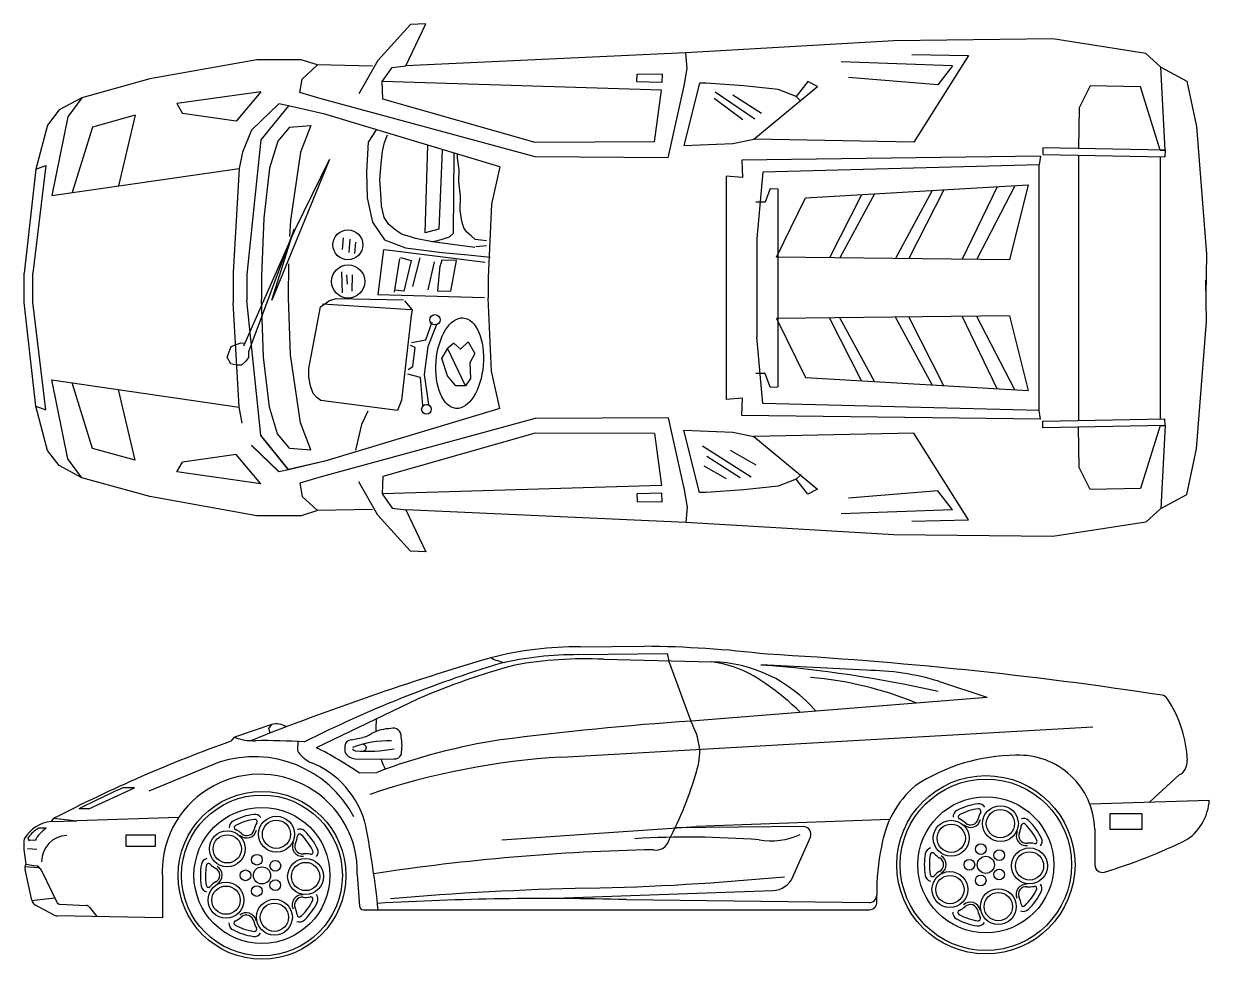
# Model space of a CAD drawing. Header units: millimetres. Extents: x -479 to 250, y -154 to 199.
# Drawn here: x -479 to -31.1, y -153.9 to 199.5 of the extents above; entities that cross this region are included whole.
import ezdxf

# ---------------------------------------------------------------- set-up
doc = ezdxf.new("R2010")
doc.units = ezdxf.units.MM

msp = doc.modelspace()

# ---------------------------------------------------------------- linework, layer by layer
for p, q in [((-332.92, 199.22), (-345.19, 185.63)), ((-334.65, 183.6), (-327.1, 199.47)), ((-327.1, 199.47), (-332.92, 199.22)), ((-327.1, 199.47), (-327.1, 199.47)), ((-150.31, 193.07), (-228.84, 188.43)), ((-90.28, 193.71), (-150.31, 193.07)), ((-55.11, 188.28), (-90.28, 193.71)), ((-228.84, 188.43), (-334.65, 183.6)), ((-228.33, 182.6), (-228.84, 188.43)), ((-49.4, 183.07), (-55.11, 188.28)), ((-390.86, 185.81), (-431.37, 178.6)), ((-374.13, 185.84), (-390.86, 185.81)), ((-367.99, 183.9), (-374.13, 185.84)), ((-373.84, 178.55), (-367.99, 183.9)), ((-347.26, 183.49), (-367.99, 183.9)), ((-345.19, 185.63), (-352.35, 173.03)), ((-128.09, 183.53), (-170.24, 185.09)), ((-143.5, 187.84), (-122.05, 187.42)), ((-122.05, 187.42), (-142.7, 154.7)), ((-343.53, 177.59), (-339.79, 182.98)), ((-339.79, 182.98), (-334.65, 183.6)), ((-247.34, 177.51), (-247.28, 180.42)), ((-247.28, 180.42), (-237.82, 180.6)), ((-237.82, 180.6), (-237.89, 177.33)), ((-229.55, 176.07), (-228.33, 182.6)), ((-133.68, 176.36), (-167.45, 179.21)), ((-128.09, 183.53), (-133.68, 176.36)), ((-47.83, 151.73), (-49.4, 183.07)), ((-49.4, 183.07), (-39.6, 177.78)), ((-431.37, 178.6), (-457.08, 171.46)), ((-374.67, 173.47), (-373.84, 178.55)), ((-238.12, 174.42), (-343.53, 177.59)), ((-343.3, 171.03), (-343.53, 177.59)), ((-237.89, 177.33), (-247.34, 177.51)), ((-235.54, 148.88), (-229.55, 176.07)), ((-223.71, 177.05), (-229.63, 153.5)), ((-221.17, 177), (-223.71, 177.05)), ((-207, 175.99), (-221.17, 177)), ((-193.94, 174.64), (-207, 175.99)), ((-203.19, 155.89), (-179.16, 175.8)), ((-182.75, 177.7), (-187.23, 171.96)), ((-179.16, 175.8), (-182.75, 177.7)), ((-76.09, 175.96), (-80.25, 167.66)), ((-57.18, 175.58), (-76.09, 175.96)), ((-49.65, 151.77), (-57.18, 175.58)), ((-39.6, 177.78), (-35.94, 160.6)), ((-457.08, 171.46), (-465.53, 166.89)), ((-457.08, 171.46), (-462.31, 164.28)), ((-389.39, 173.76), (-421.11, 169.29)), ((-389.39, 173.76), (-398.7, 162.66)), ((-366.57, 171.13), (-374.67, 173.47)), ((-285.73, 149.15), (-366.57, 171.13)), ((-285.79, 154.61), (-343.3, 171.03)), ((-240.69, 154.81), (-238.12, 174.42)), ((-207.39, 163.19), (-218.17, 171.17)), ((-202.8, 163.45), (-217.77, 173.63)), ((-200.29, 165.52), (-211.09, 172.44)), ((-187.23, 171.96), (-193.94, 174.64)), ((-187.23, 171.96), (-185.72, 170.53)), ((-465.53, 166.89), (-470.01, 161.16)), ((-421.11, 169.29), (-419.01, 165.61)), ((-421.11, 169.29), (-421.11, 169.29)), ((-382.56, 169.26), (-392.94, 159.27)), ((-378.94, 168.46), (-389.38, 155.56)), ((-378.94, 168.46), (-382.56, 169.26)), ((-365.23, 165.28), (-378.94, 168.46)), ((-80.25, 167.66), (-80.55, 152.38)), ((-462.31, 164.28), (-468.35, 134.55)), ((-436.84, 164.87), (-452.93, 160.45)), ((-436.84, 164.87), (-443.17, 138.2)), ((-398.7, 162.66), (-419.01, 165.61)), ((-299.07, 145.41), (-365.23, 165.28)), ((-470.01, 161.16), (-474.34, 144.49)), ((-452.93, 160.45), (-460.61, 135.67)), ((-392.94, 159.27), (-396.38, 150.97)), ((-378.56, 160.44), (-383.03, 155.07)), ((-378.56, 160.44), (-370.55, 161.01)), ((-370.55, 161.01), (-374.38, 150.9)), ((-345.85, 159.43), (-348.85, 154.76)), ((-342.67, 154.64), (-341.52, 157.53)), ((-35.94, 160.6), (-32.16, 112.47)), ((-389.38, 155.56), (-394.75, 104.7)), ((-383.03, 155.07), (-386.14, 144.94)), ((-348.85, 154.76), (-349.44, 143.49)), ((-343.46, 151.38), (-342.67, 154.64)), ((-327.34, 120.48), (-326.32, 153.59)), ((-240.69, 154.81), (-285.79, 154.61)), ((-229.63, 153.5), (-211.07, 154.23)), ((-211.07, 154.23), (-203.19, 155.89)), ((-142.7, 154.7), (-203.19, 155.89)), ((-94, 152.65), (-94.05, 150.1)), ((-47.83, 151.73), (-94, 152.65)), ((-396.38, 150.97), (-397.59, 144.8)), ((-363.53, 148.13), (-385.31, 95.05)), ((-374.38, 150.9), (-378.17, 125.12)), ((-376.41, 121.81), (-363.53, 148.13)), ((-343.92, 146.65), (-343.46, 151.38)), ((-320.91, 151.66), (-322.22, 121.83)), ((-316.56, 150.48), (-316.8, 120.27)), ((-315.15, 148.63), (-315.12, 150.09)), ((-314.51, 144.25), (-315.15, 148.63)), ((-235.54, 148.88), (-285.73, 149.15)), ((-94.94, 149.39), (-207.71, 147.97)), ((-207.71, 147.97), (-207.47, 141.41)), ((-94.94, 149.39), (-95.36, 146.12)), ((-94.05, 150.1), (-47.88, 149.19)), ((-80.55, 149.83), (-80.55, 49.63)), ((-49.65, 151.77), (-47.83, 151.73)), ((-49.65, 149.22), (-49.65, 50.24)), ((-47.83, 151.73), (-47.88, 149.19)), ((-474.34, 144.49), (-478.75, 105.26)), ((-470.68, 145.88), (-475.48, 105.2)), ((-474.34, 144.49), (-470.68, 145.88)), ((-468.35, 134.55), (-397.59, 144.8)), ((-397.59, 144.8), (-399.82, 105.53)), ((-386.14, 144.94), (-388.33, 126.05)), ((-349.44, 143.49), (-349.27, 133.65)), ((-344.4, 140.47), (-343.92, 146.65)), ((-314.59, 139.89), (-314.51, 144.25)), ((-299.07, 145.41), (-302.26, 131.27)), ((-199.8, 143.45), (-202.11, 118.37)), ((-95.36, 146.12), (-199.8, 143.45)), ((-95.36, 53.34), (-95.36, 146.12)), ((-344.14, 135.37), (-344.4, 140.47)), ((-313.97, 134.41), (-314.59, 139.89)), ((-213.65, 141.9), (-213.65, 57.56)), ((-207.47, 141.41), (-213.65, 141.9)), ((-343.87, 130.63), (-344.14, 135.37)), ((-314.08, 128.95), (-313.97, 134.41)), ((-197.01, 137.2), (-198.93, 132.12)), ((-197.01, 137.2), (-194.1, 137.15)), ((-194.1, 137.15), (-194.1, 62.32)), ((-183.62, 133.66), (-99.51, 138.56)), ((-162.48, 134.89), (-174.6, 111.08)), ((-157.58, 135.18), (-170.64, 111.03)), ((-135.8, 136.45), (-149.67, 110.79)), ((-131.44, 136.7), (-144.6, 110.74)), ((-111.26, 137.87), (-124.48, 110.51)), ((-104.61, 138.29), (-118.98, 110.54)), ((-99.51, 138.56), (-106.62, 110.3)), ((-349.27, 133.65), (-347.26, 124.51)), ((-342.87, 126.25), (-343.87, 130.63)), ((-302.26, 131.27), (-303.53, 103.63)), ((-198.93, 132.12), (-202.39, 132.05)), ((-194.61, 111.31), (-183.62, 133.66)), ((-388.33, 126.05), (-389.13, 104.22)), ((-341.1, 123.66), (-342.87, 126.25)), ((-313.43, 124.94), (-314.08, 128.95)), ((-395.83, 77.78), (-376.41, 121.81)), ((-376.78, 121.82), (-394.06, 75.56)), ((-385.31, 95.05), (-376.78, 121.82)), ((-378.17, 125.12), (-378.57, 119.1)), ((-347.26, 124.51), (-342.67, 117.87)), ((-338.23, 121.42), (-341.1, 123.66)), ((-336.08, 119.92), (-338.23, 121.42)), ((-322.22, 121.83), (-327.34, 120.48)), ((-312.75, 122.38), (-313.43, 124.94)), ((-311.69, 120.9), (-312.75, 122.38)), ((-358.29, 118.54), (-358.74, 114.18)), ((-355.75, 118.13), (-356.22, 113.04)), ((-353.59, 116.99), (-354.04, 112.63)), ((-342.67, 117.87), (-334.73, 114.8)), ((-333.19, 119.14), (-336.08, 119.92)), ((-331.02, 118.37), (-333.19, 119.14)), ((-324.5, 117.15), (-331.02, 118.37)), ((-322.67, 117.47), (-324.5, 117.15)), ((-308.54, 115.01), (-324.5, 117.15)), ((-318.28, 118.84), (-322.67, 117.47)), ((-316.8, 120.27), (-318.28, 118.84)), ((-309.9, 119.41), (-311.69, 120.9)), ((-308.48, 117.92), (-309.9, 119.41)), ((-304.12, 117.47), (-308.48, 117.92)), ((-202.11, 118.37), (-202.11, 81.09)), ((-343.1, 114.24), (-345.26, 97.17)), ((-342.74, 114.23), (-304.64, 109.47)), ((-334.73, 114.8), (-320.94, 113.07)), ((-320.94, 113.07), (-311.14, 112.15)), ((-311.14, 112.15), (-302.79, 111.26)), ((-308.16, 115.37), (-304.16, 115.65)), ((-32.16, 112.47), (-32.47, 96.82)), ((-378.95, 95.93), (-378.77, 108.84)), ((-336.99, 110.84), (-339.06, 98.14)), ((-336.62, 111.2), (-332.64, 110.03)), ((-332.64, 110.03), (-335.41, 98.43)), ((-329.34, 111.05), (-332.1, 100.19)), ((-323.92, 109.49), (-326.31, 98.98)), ((-321.77, 107.99), (-322.68, 98.54)), ((-321, 110.16), (-321.77, 107.63)), ((-315.54, 110.05), (-321, 110.16)), ((-317.59, 98.44), (-315.54, 110.05)), ((-106.62, 110.3), (-194.61, 111.31)), ((-478.75, 94.2), (-478.75, 105.26)), ((-475.48, 94.26), (-475.48, 105.2)), ((-399.82, 105.53), (-399.83, 94.07)), ((-394.75, 104.7), (-394.75, 94.89)), ((-389.13, 104.22), (-389.13, 95.37)), ((-358.91, 105.81), (-358.7, 97.8)), ((-357.11, 104.68), (-356.82, 101.04)), ((-354.93, 104.64), (-355.05, 98.45)), ((-303.53, 103.63), (-303.53, 95.93)), ((-335.41, 98.43), (-338.68, 98.86)), ((-322.68, 98.54), (-317.59, 98.44)), ((-32.16, 86.99), (-32.47, 102.64)), ((-474.34, 54.97), (-478.75, 94.2)), ((-470.68, 53.59), (-475.48, 94.26)), ((-397.61, 54.79), (-399.83, 94.07)), ((-389.4, 44.03), (-394.75, 94.89)), ((-388.34, 73.54), (-389.13, 95.37)), ((-378.18, 74.46), (-378.95, 95.93)), ((-366.81, 92.5), (-363.49, 94.98)), ((-363.49, 94.98), (-360.93, 95.66)), ((-360.93, 95.66), (-335.48, 95.16)), ((-345.26, 97.17), (-304.91, 96.01)), ((-335.12, 94.78), (-332.28, 91.45)), ((-302.27, 68.29), (-303.53, 95.93)), ((-371.27, 69.29), (-366.81, 92.5)), ((-332.64, 91.46), (-366.06, 93.57)), ((-332.28, 91.45), (-332.68, 89.28)), ((-332.68, 89.28), (-336.22, 57.31)), ((-327.05, 80.06), (-324.73, 86.93)), ((-322.93, 86.17), (-326.37, 77.5)), ((-106.62, 89.16), (-194.61, 88.16)), ((-194.61, 88.16), (-183.62, 65.8)), ((-162.48, 64.57), (-174.6, 88.38)), ((-157.58, 64.29), (-170.64, 88.43)), ((-135.8, 63.02), (-149.67, 88.67)), ((-131.44, 62.76), (-144.6, 88.73)), ((-111.26, 61.59), (-124.48, 88.96)), ((-104.61, 61.17), (-118.98, 88.92)), ((-106.62, 89.16), (-99.51, 60.91)), ((-35.94, 38.86), (-32.16, 86.99)), ((-199.8, 56.02), (-202.11, 81.09)), ((-402.1, 73.53), (-400.56, 77.51)), ((-400.56, 77.51), (-396.9, 78.89)), ((-396.9, 78.89), (-395.44, 78.86)), ((-331.1, 77.23), (-332.91, 77.99)), ((-332.52, 79.08), (-327.05, 80.06)), ((-331.97, 69.97), (-331.1, 77.23)), ((-326.37, 77.5), (-327.67, 66.97)), ((-321, 73.03), (-318.74, 76.99)), ((-312.11, 62.66), (-318.75, 76.62)), ((-316.52, 78.76), (-318.74, 76.99)), ((-316.52, 78.76), (-314.02, 76.53)), ((-314.02, 76.53), (-311.06, 79.38)), ((-311.06, 79.38), (-308.6, 74.97)), ((-400.69, 70.96), (-402.1, 73.53)), ((-395.22, 71.94), (-396.7, 70.52)), ((-394.1, 73.38), (-395.22, 71.94)), ((-394.06, 75.56), (-394.1, 73.38)), ((-386.16, 54.65), (-388.34, 73.54)), ((-374.4, 48.69), (-378.18, 74.46)), ((-318.95, 66.43), (-321, 73.03)), ((-308.6, 74.97), (-310.49, 71.36)), ((-398.52, 70.55), (-400.69, 70.96)), ((-396.7, 70.52), (-398.52, 70.55)), ((-371.33, 66.01), (-371.27, 69.29)), ((-333.81, 68.91), (-331.97, 69.97)), ((-310.49, 71.36), (-310.24, 65.53)), ((-299.09, 54.15), (-302.27, 68.29)), ((-198.93, 67.34), (-202.39, 67.41)), ((-197.01, 62.26), (-198.93, 67.34)), ((-468.35, 64.92), (-397.59, 54.66)), ((-462.31, 35.18), (-468.35, 64.92)), ((-452.93, 39.01), (-460.61, 63.79)), ((-370.67, 62.72), (-371.33, 66.01)), ((-369.64, 59.79), (-370.67, 62.72)), ((-329.14, 65.91), (-333.85, 67.09)), ((-328.26, 55.33), (-329.14, 65.91)), ((-327.67, 66.97), (-326.07, 55.65)), ((-315.75, 62.73), (-318.95, 66.43)), ((-312.11, 62.66), (-315.75, 62.73)), ((-310.24, 65.53), (-312.11, 62.66)), ((-183.62, 65.8), (-99.51, 60.91)), ((-436.84, 34.59), (-443.17, 61.27)), ((-368.21, 58.3), (-369.64, 59.79)), ((-366.78, 57.18), (-368.21, 58.3)), ((-197.01, 62.26), (-194.1, 62.32)), ((-470.01, 38.31), (-474.34, 54.97)), ((-474.34, 54.97), (-470.68, 53.59)), ((-396.4, 48.63), (-397.61, 54.79)), ((-383.05, 44.52), (-386.16, 54.65)), ((-337.76, 53.33), (-366.78, 57.18)), ((-299.09, 54.15), (-365.26, 34.3)), ((-336.22, 57.31), (-337.76, 53.33)), ((-326.07, 55.65), (-328.26, 55.33)), ((-207.47, 58.05), (-213.65, 57.56)), ((-207.71, 51.49), (-207.47, 58.05)), ((-95.36, 53.34), (-199.8, 56.02)), ((-285.73, 50.32), (-366.57, 28.34)), ((-349.03, 53.19), (-351.32, 48.14)), ((-235.54, 50.58), (-285.73, 50.32)), ((-235.54, 50.58), (-229.55, 23.39)), ((-94.94, 50.08), (-207.71, 51.49)), ((-94.94, 50.08), (-95.36, 53.34)), ((-94.05, 49.37), (-47.88, 50.28)), ((-94, 46.82), (-94.05, 49.37)), ((-47.83, 47.73), (-47.88, 50.28)), ((-370.57, 38.57), (-374.4, 48.69)), ((-351.32, 48.14), (-353.59, 38.35)), ((-285.79, 44.85), (-343.3, 28.43)), ((-240.69, 44.65), (-285.79, 44.85)), ((-223.71, 22.42), (-229.63, 45.96)), ((-229.63, 45.96), (-211.07, 45.24)), ((-211.07, 45.24), (-203.19, 43.57)), ((-47.83, 47.73), (-94, 46.82)), ((-80.25, 31.8), (-80.55, 47.08)), ((-49.65, 47.69), (-57.18, 23.88)), ((-49.65, 47.69), (-47.83, 47.73)), ((-47.83, 47.73), (-49.4, 16.39)), ((-382.59, 30.33), (-392.97, 40.32)), ((-378.97, 31.12), (-389.4, 44.03)), ((-378.94, 31), (-389.38, 43.9)), ((-378.58, 39.14), (-383.05, 44.52)), ((-240.69, 44.65), (-238.12, 25.04)), ((-142.7, 44.77), (-203.19, 43.57)), ((-203.19, 43.57), (-179.16, 23.66)), ((-122.05, 12.04), (-142.7, 44.77)), ((-465.53, 32.57), (-470.01, 38.31)), ((-436.84, 34.59), (-452.93, 39.01)), ((-398.7, 36.8), (-419.01, 33.85)), ((-389.39, 25.7), (-398.7, 36.8)), ((-382.56, 30.2), (-392.94, 40.19)), ((-378.58, 39.14), (-370.57, 38.57)), ((-204.13, 28.21), (-222.6, 39.87)), ((-208.37, 27.94), (-220.91, 35.96)), ((-202.27, 32.76), (-212.04, 38.25)), ((-39.6, 21.68), (-35.94, 38.86)), ((-457.08, 28.01), (-465.53, 32.57)), ((-457.08, 28.01), (-462.31, 35.18)), ((-421.11, 30.17), (-419.01, 33.85)), ((-365.26, 34.3), (-378.97, 31.12)), ((-365.23, 34.19), (-378.94, 31)), ((-222.04, 32.45), (-213.66, 27.69)), ((-76.09, 23.51), (-80.25, 31.8)), ((-431.37, 20.87), (-457.08, 28.01)), ((-389.39, 25.7), (-421.11, 30.17)), ((-421.11, 30.17), (-421.11, 30.17)), ((-378.94, 31), (-382.56, 30.2)), ((-366.57, 28.34), (-374.67, 25.99)), ((-343.3, 28.43), (-343.53, 21.87)), ((-187.23, 27.5), (-193.94, 24.82)), ((-187.23, 27.5), (-185.34, 29.25)), ((-182.75, 21.77), (-187.23, 27.5)), ((-187.23, 27.5), (-187.23, 27.5)), ((-374.67, 25.99), (-373.84, 20.91)), ((-345.19, 13.83), (-352.35, 26.43)), ((-238.12, 25.04), (-343.53, 21.87)), ((-229.55, 23.39), (-228.33, 16.86)), ((-221.17, 22.47), (-223.71, 22.42)), ((-207, 23.47), (-221.17, 22.47)), ((-193.94, 24.82), (-207, 23.47)), ((-179.16, 23.66), (-182.75, 21.77)), ((-133.68, 23.1), (-167.45, 20.25)), ((-128.09, 15.93), (-133.68, 23.1)), ((-57.18, 23.88), (-76.09, 23.51)), ((-390.86, 13.66), (-431.37, 20.87)), ((-373.84, 20.91), (-367.99, 15.57)), ((-343.53, 21.87), (-339.79, 16.49)), ((-237.89, 22.14), (-247.34, 21.95)), ((-247.34, 21.95), (-247.28, 19.04)), ((-247.28, 19.04), (-237.82, 18.86)), ((-237.82, 18.86), (-237.89, 22.14)), ((-49.4, 16.39), (-39.6, 21.68)), ((-374.13, 13.62), (-390.86, 13.66)), ((-367.99, 15.57), (-374.13, 13.62)), ((-347.26, 15.97), (-367.99, 15.57)), ((-332.92, 0.24), (-345.19, 13.83)), ((-339.79, 16.49), (-334.65, 15.86)), ((-228.84, 11.03), (-334.65, 15.86)), ((-334.65, 15.86), (-327.1, -0.01)), ((-228.33, 16.86), (-228.84, 11.03)), ((-128.09, 15.93), (-170.24, 14.37)), ((-49.4, 16.39), (-55.11, 11.18)), ((-150.31, 6.39), (-228.84, 11.03)), ((-143.5, 11.62), (-122.05, 12.04)), ((-55.11, 11.18), (-90.28, 5.75)), ((-90.28, 5.75), (-150.31, 6.39)), ((-327.1, -0.01), (-332.92, 0.24)), ((-327.1, -0.01), (-327.1, -0.01)), ((-268.82, -35.92), (-244.61, -35.65)), ((-269.4, -38.83), (-235.86, -38.38)), ((-235.86, -38.38), (-235.31, -41.15)), ((-260.03, -40.56), (-219, -41.54)), ((-226.86, -64.13), (-235.31, -41.15)), ((-115.07, -55.05), (-133.25, -48.91)), ((-368.39, -73.96), (-330.06, -55.54)), ((-115.07, -55.05), (-226.86, -63.89)), ((-385.28, -65.15), (-399.41, -70.01)), ((-386.38, -66.7), (-385.28, -65.15)), ((-385.94, -68.46), (-386.38, -66.7)), ((-275.83, -77.49), (-75.08, -66.12)), ((-400.51, -71.43), (-399.41, -70.01)), ((-375.37, -71.63), (-375.56, -75.08)), ((-355.33, -71.02), (-350.87, -70.06)), ((-357.71, -73.28), (-357.73, -74.71)), ((-349.54, -74.16), (-349.53, -73.86)), ((-405.18, -79.5), (-431.66, -90.44)), ((-352.96, -78.28), (-339.19, -78.16)), ((-352.24, -83.46), (-345.54, -83.29)), ((-53.55, -94.47), (-42.54, -84.25)), ((-454.42, -97.01), (-437.08, -89.17)), ((-437.08, -89.17), (-441.51, -89.1)), ((-76.32, -95.13), (-31.15, -93.83)), ((-454.42, -97.01), (-458.18, -97.01)), ((-468.53, -101.84), (-467.55, -100.64)), ((-468.53, -101.84), (-458.96, -101.63)), ((-467.55, -100.64), (-458.96, -101.63)), ((-420.4, -100.29), (-458.96, -101.63)), ((-151.82, -101.03), (-224.95, -103.73)), ((-470.48, -104.32), (-473.16, -104.38)), ((-298.38, -108.79), (-224.95, -103.73)), ((-184.5, -103.78), (-233.21, -104.3)), ((-74.41, -104.7), (-74.4, -118.2)), ((-474.72, -109.03), (-476.67, -108.96)), ((-188.42, -122.78), (-181.84, -107.81)), ((-478.95, -112.39), (-478.15, -117.9)), ((-474, -112.43), (-477.5, -112.11)), ((-473.51, -119.38), (-478.5, -118.96)), ((-475.94, -131.53), (-478.46, -119.95)), ((-478.15, -117.9), (-478.18, -117.96)), ((-478.15, -117.9), (-474.45, -118.56)), ((-472.36, -120.14), (-466.52, -132.3)), ((-426.6, -123.26), (-426.6, -138.25)), ((-352.96, -121.9), (-352.11, -133.82)), ((-281.9, -130.93), (-196.01, -127.93)), ((-156.7, -132.28), (-156.75, -129.63)), ((-475.9, -131.69), (-467.29, -130.69)), ((-467.68, -137.14), (-474.5, -133.45)), ((-465.29, -133.11), (-455.34, -133.59)), ((-454.29, -134.13), (-451.37, -137.77)), ((-251.39, -131.36), (-159.66, -132.5)), ((-426.6, -138.25), (-466.36, -137.48)), ((-350.68, -135.16), (-159.57, -135.16))]:
    msp.add_line(p, q)
for points in [[(-68.71, -104.7), (-56.53, -104.7), (-56.53, -99.01), (-68.71, -99.01)], [(-429.33, -111.27), (-440.24, -111.27), (-440.24, -106.91), (-429.33, -106.91)]]:
    msp.add_lwpolyline(points, close=True)
for centre, radius in [((-356.52, 115.96), 5.65), ((-356.43, 102.12), 6.28), ((-323.62, 87.64), 1.96), ((-326.84, 53.85), 1.82), ((-115.54, -118.2), 33.67), ((-115.54, -118.2), 32.36), ((-388.98, -122.21), 31.68), ((-388.98, -122.21), 30.37), ((-115.54, -118.2), 25.69), ((-388.98, -122.21), 25.69), ((-110.05, -102.65), 6.78), ((-110.05, -102.65), 5.34), ((-383.5, -106.66), 6.78), ((-383.5, -106.66), 5.34), ((-128.63, -108.18), 6.78), ((-128.63, -108.18), 5.34), ((-402.08, -112.18), 6.78), ((-402.08, -112.18), 5.34), ((-117.44, -112.27), 2.02), ((-99.05, -118.61), 6.78), ((-390.89, -116.28), 2.02), ((-372.5, -122.62), 6.78), ((-121.76, -118.18), 2.02), ((-115.54, -118.2), 3.24), ((-110.48, -114.56), 2.02), ((-99.05, -118.61), 5.34), ((-395.21, -122.18), 2.02), ((-388.98, -122.21), 3.24), ((-383.93, -118.56), 2.02), ((-372.5, -122.62), 5.34), ((-129.11, -127.55), 6.78), ((-110.51, -121.88), 2.02), ((-402.56, -131.56), 6.78), ((-383.96, -125.89), 2.02), ((-129.11, -127.55), 5.34), ((-117.48, -124.11), 2.02), ((-402.56, -131.56), 5.34), ((-390.93, -128.12), 2.02), ((-110.83, -134), 6.78), ((-110.83, -134), 5.34), ((-384.28, -138.01), 6.78), ((-384.28, -138.01), 5.34)]:
    msp.add_circle(centre, radius)
for centre, radius, start, end in [((-249.64, -473.92), 438.3, 83.2316, 89.3421), ((-6.12, -1045.5), 1048.27, 106.42202, 111.67211), ((-270.37, -164.18), 128.27, 89.3097, 104.4975), ((-294.43, -25), 17.02, 241.7755, 260.3171), ((-270.01, -166.44), 127.61, 89.726, 103.2053), ((-282, -1572.24), 1535.86, 81.2724, 86.86414), ((-161.86, -491.4), 469.71, 106.9968, 116.7005), ((-225.3, -297.04), 263.24, 105.0046, 113.4513), ((-266.73, -193.04), 152.63, 87.4854, 100.0823), ((-220.03, -94.3), 52.76, 40.304, 88.8802), ((-224.62, -84.34), 43.16, 52.9471, 82.5252), ((-233.56, -491.92), 450.38, 77.1769, 85.7926), ((-268.65, -1806.95), 1765.51, 86.49667, 87.78831), ((-161.23, -140.55), 95.82, 73.0227, 89.7259), ((-191.91, -177.21), 130.1, 67.3321, 85.5079), ((-252.44, -128.3), 95.11, 45.3585, 55.5262), ((-49.39, -57), 2.87, 33.8573, 81.2724), ((-84.22, -80.37), 44.81, 1.9909, 33.8573), ((-383.69, -72.35), 7.37, 58.0698, 102.4943), ((-339.5, -85.5), 18.79, 92.3323, 115.724), ((-309.71, -66.49), 36.25, 174.6339, 182.1325), ((-339.37, -69.58), 2.99, 355.3703, 107.3436), ((-142.75, -1281.72), 1220.73, 93.95115, 97.34712), ((-255.46, -78.99), 32.22, 9.4324, 27.4581), ((-218.06, -581.72), 541.92, 109.6738, 117.4116), ((-392.36, -52.17), 19.18, 248.417, 272.6695), ((-387.93, -312.82), 241.51, 86.4356, 90.8382), ((-355.33, -73.41), 2.38, 90, 176.888), ((-341.32, -109.52), 38.11, 88.0477, 110.716), ((-351.99, -63.41), 6.74, 279.5798, 310.0788), ((-263.09, -301.91), 233.66, 98.8061, 110.6641), ((-355.74, -73.3), 19.66, 350.837, 10.196), ((-365.25, -68.65), 12.16, 211.9496, 241.959), ((-437.75, -210.29), 152.96, 56.011, 63.0333), ((-354.85, -74.71), 2.87, 180, 233.0705), ((-353.66, -73.89), 1.23, 207.7007, 266.5202), ((-349.14, -18.6), 56.71, 265.3543, 280.2278), ((-350.97, -74.13), 1.44, 359.0754, 105.265), ((-350.97, -73.84), 1.44, 268.2116, 359.0754), ((-246.67, -75.43), 23.06, 340.7246, 4.2748), ((-391.93, -120.01), 42.62, 27.8249, 108.1031), ((-383.14, -111.51), 34.36, 13.2444, 69.2526), ((-352.78, -71.95), 6.33, 233.0705, 268.3374), ((-259.39, -354.44), 277.43, 93.3974, 108.6844), ((-309.71, -66.49), 36.25, 198.8381, 205.5585), ((-338.82, -75.54), 2.65, 261.9777, 340.2698), ((-103.68, -147.09), 70.26, 90.3953, 123.3337), ((-103.02, -105.43), 28.62, 1.4618, 92.2837), ((-45.16, -79.15), 5.73, 297.1163, 3.3643), ((-389.81, -120.87), 36.86, 358.4039, 183.7166), ((-350.94, -47.55), 130.95, 332.0994, 344.2741), ((-218.06, -581.72), 540.92, 114.3989, 116.3533), ((-117.13, -117.27), 38.3, 131.0607, 171.2393), ((-50.65, -92.58), 19.55, 305.7451, 356.3349), ((-125.15, -100.11), 2.77, 117.9948, 182.4338), ((-115.54, -118.2), 23.26, 97.5929, 117.9948), ((-115.54, -118.2), 21.35, 97.5929, 117.9948), ((-118.24, -97.89), 2.77, 33.154, 97.5929), ((-110.05, -102.65), 8.61, 149.8624, 168.0903), ((-118.24, -97.89), 0.862, 329.8624, 97.5929), ((-467.09, -115.36), 13.6, 96.0478, 149.0096), ((-398.6, -104.12), 2.77, 117.9948, 182.4338), ((-388.98, -122.21), 23.26, 97.5929, 117.9948), ((-388.98, -122.21), 21.35, 97.5929, 117.9948), ((-391.69, -101.9), 2.77, 33.154, 97.5929), ((-383.5, -106.66), 8.61, 149.8624, 168.0903), ((-391.69, -101.9), 0.862, 329.8624, 97.5929), ((-125.15, -100.11), 0.862, 117.9948, 245.7253), ((-129.05, -108.74), 8.61, 47.4974, 65.7253), ((-121.29, -100.28), 3.78, 227.4974, 348.0903), ((-121.29, -100.28), 2.87, 227.4974, 348.0903), ((-101.3, -103.46), 2.77, 45.9948, 110.4338), ((-101.3, -103.46), 0.862, 45.9948, 173.7253), ((-115.54, -118.2), 21.35, 25.5929, 45.9948), ((-115.54, -118.2), 23.26, 25.5929, 45.9948), ((-467.09, -115.36), 12.63, 120.5195, 143.3262), ((-462.1, -116.13), 14.47, 125.3608, 150.6306), ((-473.14, -105.1), 0.718, 91.2446, 120.5195), ((-462.43, -116.99), 9.82, 91.5551, 180.289), ((-398.6, -104.12), 0.862, 117.9948, 245.7253), ((-402.49, -112.75), 8.61, 47.4974, 65.7253), ((-394.73, -104.29), 3.78, 227.4974, 348.0903), ((-394.73, -104.29), 2.87, 227.4974, 348.0903), ((-384.17, -106.44), 8.61, 335.4974, 353.7253), ((-374.75, -107.47), 2.77, 45.9948, 110.4338), ((-374.75, -107.47), 0.862, 45.9948, 173.7253), ((-388.98, -122.21), 21.35, 25.5929, 45.9948), ((-388.98, -122.21), 23.26, 25.5929, 45.9948), ((-779.66, -182.84), 437.2, 6.2614, 10.4374), ((-196.81, -82.34), 26.81, 260.5731, 294.4968), ((-184.47, -106.65), 2.87, 336.2669, 90.6124), ((-100.27, -107.19), 3.78, 155.4974, 276.0903), ((-100.27, -107.19), 2.87, 155.4974, 276.0903), ((-110.72, -102.43), 8.61, 335.4974, 353.7253), ((-458.03, -111.42), 20.95, 171.605, 182.6667), ((-476.65, -108.25), 0.718, 143.3262, 268.092), ((-373.72, -111.2), 3.78, 155.4974, 276.0903), ((-373.72, -111.2), 2.87, 155.4974, 276.0903), ((-228.05, -453.91), 346.16, 85.5522, 93.3359), ((-240.05, -107.64), 4.98, 257.7096, 346.2703), ((-68.83, -129.01), 87.93, 168.4703, 180.3897), ((-135.69, -114.5), 2.77, 105.154, 169.5929), ((-99.05, -118.61), 8.61, 77.8624, 96.0903), ((-97.06, -109.35), 0.862, 257.8624, 25.5929), ((-97.06, -109.35), 2.77, 321.154, 25.5929), ((-130.63, 76.31), 206.16, 286.9016, 296.1884), ((-40.91, -106.11), 2.87, 296.1884, 305.7451), ((-409.13, -118.51), 2.77, 105.154, 169.5929), ((-372.5, -122.62), 8.61, 77.8624, 96.0903), ((-370.51, -113.36), 0.862, 257.8624, 25.5929), ((-370.51, -113.36), 2.77, 321.154, 25.5929), ((-225.53, -912.61), 800.25, 91.11607, 98.71404), ((-115.54, -118.2), 23.26, 169.5929, 189.9948), ((-115.54, -118.2), 21.35, 169.5929, 189.9948), ((-135.69, -114.5), 0.862, 41.8624, 169.5929), ((-128.63, -108.18), 8.61, 221.8624, 240.0903), ((-134.36, -118.13), 2.87, 299.4974, 60.0903), ((-134.36, -118.13), 3.78, 299.4974, 60.0903), ((-475.66, -119.34), 2.87, 151.2487, 192.3152), ((-474.95, -121.39), 2.87, 25.6544, 79.9452), ((-473.63, -120.81), 1.44, 25.6544, 85.1384), ((-388.98, -122.21), 23.26, 169.5929, 189.9948), ((-388.98, -122.21), 21.35, 169.5929, 189.9948), ((-409.13, -118.51), 0.862, 41.8624, 169.5929), ((-402.08, -112.18), 8.61, 221.8624, 240.0903), ((-407.8, -122.14), 2.87, 299.4974, 60.0903), ((-407.8, -122.14), 3.78, 299.4974, 60.0903), ((-128.7, -128.13), 8.61, 119.4974, 137.7253), ((-71.52, -118.2), 2.87, 180.049, 286.9016), ((-402.15, -132.13), 8.61, 119.4974, 137.7253), ((-285.38, 846.39), 973.61, 271.14134, 275.52577), ((-196.32, -119.31), 8.62, 272.0054, 336.2669), ((-135.71, -121.75), 2.77, 189.9948, 254.4338), ((-135.71, -121.75), 0.862, 189.9948, 317.7253), ((-409.16, -125.76), 2.77, 189.9948, 254.4338), ((-409.16, -125.76), 0.862, 189.9948, 317.7253), ((-373.8, -133.32), 3.78, 83.4974, 204.0903), ((-370.57, -131.19), 2.77, 333.9948, 38.4338), ((-240.4, -1299), 1172.25, 91.25042, 94.89241), ((-159.63, -129.63), 2.87, 269.2878, 0.3897), ((-100.35, -129.32), 3.78, 83.4974, 204.0903), ((-100.35, -129.32), 2.87, 83.4974, 204.0903), ((-115.54, -118.2), 21.35, 313.5929, 333.9948), ((-99.05, -117.91), 8.61, 263.4974, 281.7253), ((-115.54, -118.2), 23.26, 313.5929, 333.9948), ((-97.12, -127.18), 0.862, 333.9948, 101.7253), ((-97.12, -127.18), 2.77, 333.9948, 38.4338), ((-473.13, -130.92), 2.87, 192.3152, 241.5714), ((-465.22, -131.68), 1.44, 205.6544, 267.2753), ((-455.41, -135.02), 1.44, 38.6766, 87.2753), ((-373.8, -133.32), 2.87, 83.4974, 204.0903), ((-388.98, -122.21), 21.35, 313.5929, 333.9948), ((-372.49, -121.91), 8.61, 263.4974, 281.7253), ((-388.98, -122.21), 23.26, 313.5929, 333.9948), ((-370.57, -131.19), 0.862, 333.9948, 101.7253), ((-350.68, -133.72), 1.44, 184.0881, 270), ((-281.9, -1223.2), 1092.27, 88.39931, 93.32937), ((-159.57, -132.28), 2.87, 270, 2.0673), ((-129.11, -127.55), 8.61, 293.8624, 312.0903), ((-121.42, -136.08), 3.78, 11.4974, 132.0903), ((-121.42, -136.08), 2.87, 11.4974, 132.0903), ((-110.83, -134), 8.61, 5.8624, 24.0903), ((-101.41, -133.04), 0.862, 185.8624, 313.5929), ((-466.31, -134.61), 2.87, 241.5714, 268.8919), ((-402.56, -131.56), 8.61, 293.8624, 312.0903), ((-394.86, -140.09), 3.78, 11.4974, 132.0903), ((-394.86, -140.09), 2.87, 11.4974, 132.0903), ((-384.28, -138.01), 8.61, 5.8624, 24.0903), ((-374.86, -137.04), 0.862, 185.8624, 313.5929), ((-125.28, -136.22), 2.77, 177.154, 241.5929), ((-115.54, -118.2), 23.26, 241.5929, 261.9948), ((-125.28, -136.22), 0.862, 113.8624, 241.5929), ((-115.54, -118.2), 21.35, 241.5929, 261.9948), ((-110.16, -133.79), 8.61, 191.4974, 209.7253), ((-118.39, -138.48), 0.862, 261.9948, 29.7253), ((-101.41, -133.04), 2.77, 249.154, 313.5929), ((-398.73, -140.23), 2.77, 177.154, 241.5929), ((-388.98, -122.21), 23.26, 241.5929, 261.9948), ((-398.73, -140.23), 0.862, 113.8624, 241.5929), ((-388.98, -122.21), 21.35, 241.5929, 261.9948), ((-383.61, -137.8), 8.61, 191.4974, 209.7253), ((-391.84, -142.49), 0.862, 261.9948, 29.7253), ((-374.86, -137.04), 2.77, 249.154, 313.5929), ((-118.39, -138.48), 2.77, 261.9948, 326.4338), ((-391.84, -142.49), 2.77, 261.9948, 326.4338)]:
    msp.add_arc(centre, radius, start, end)
msp.add_ellipse((-314.31, 71.26), major_axis=(1.39, 17.09), ratio=0.520438)

doc.saveas('drawing.dxf')
